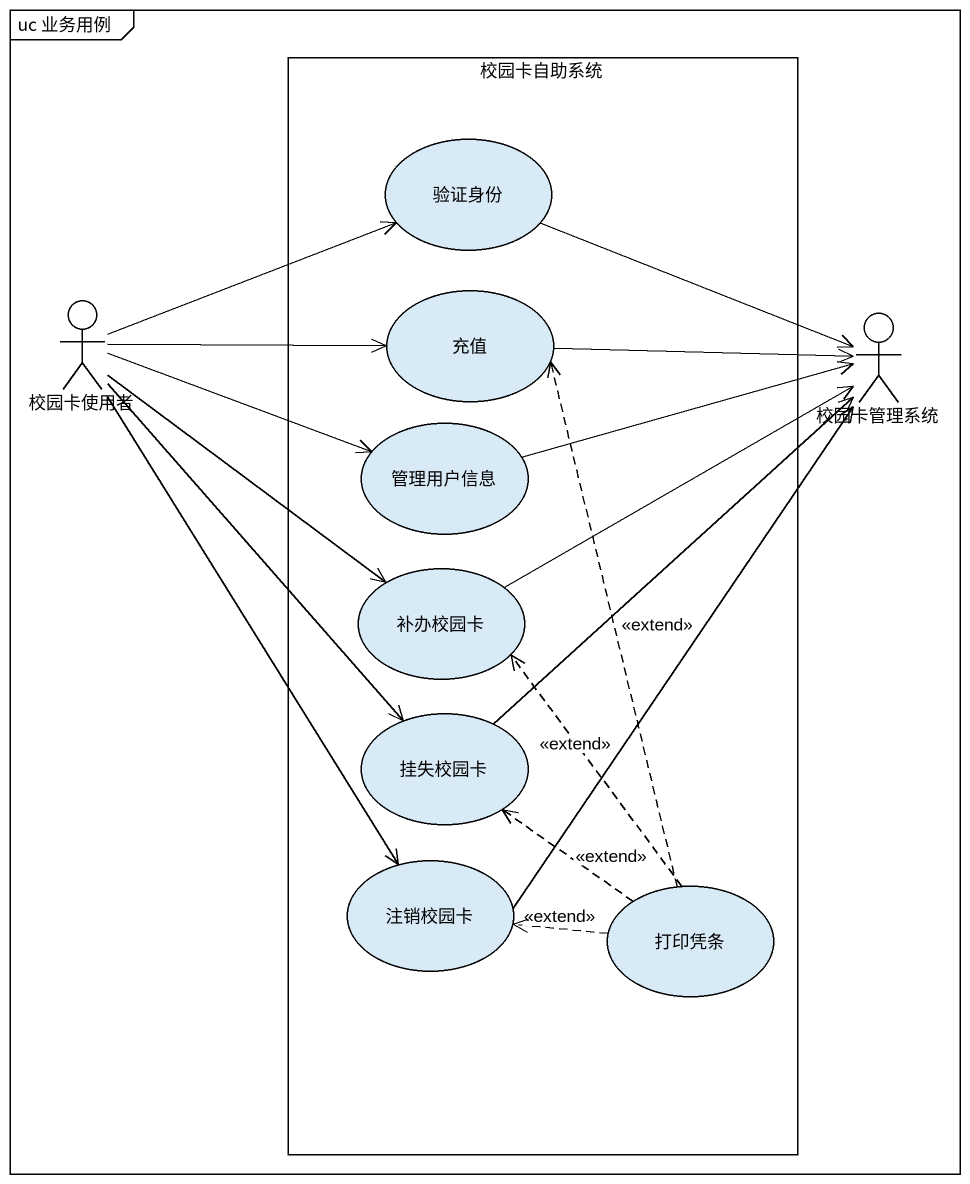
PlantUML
@startuml
mainframe uc 业务用例
rectangle 校园卡自助系统 {
  usecase 验证身份
  usecase 充值
  usecase 管理用户信息
  usecase 补办校园卡
  usecase 挂失校园卡
  usecase 注销校园卡
  usecase 打印凭条
}
actor 校园卡使用者
actor 校园卡管理系统
验证身份 -right-> 校园卡管理系统
校园卡使用者 -right-> 验证身份
校园卡使用者 -right-> 充值
校园卡使用者 -right-> 管理用户信息
校园卡使用者 --> 补办校园卡
校园卡使用者 --> 挂失校园卡
校园卡使用者 --> 注销校园卡
充值 -right-> 校园卡管理系统
管理用户信息 -right-> 校园卡管理系统
补办校园卡 -right-> 校园卡管理系统
挂失校园卡 -up-> 校园卡管理系统
注销校园卡 -up-> 校园卡管理系统
打印凭条 .up.> 充值 : <<extend>>
打印凭条 .up.> 补办校园卡 : <<extend>>
打印凭条 .up.> 挂失校园卡 : <<extend>>
打印凭条 .left.> 注销校园卡 : <<extend>>
@enduml
